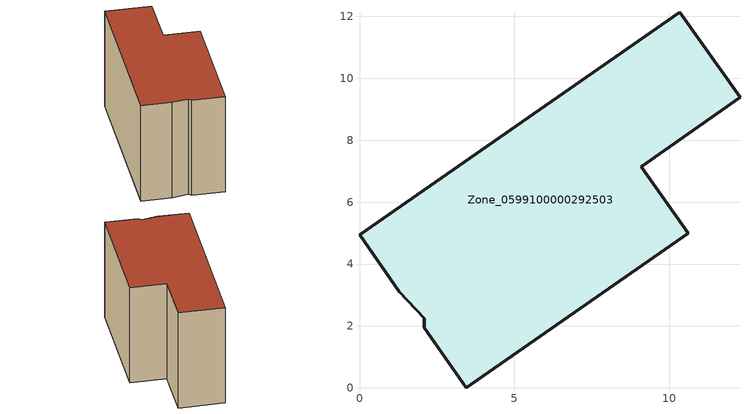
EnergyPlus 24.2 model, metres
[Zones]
Zone_0599100000292503
 floor ground (C_G): 2.1,2.24 1.28,3.11 0,4.94 10.35,12.14 12.29,9.39 9.1,7.14 10.62,4.99 3.45,0 2.09,1.95 z0
 wall outside (C_F): 3.45,0 10.62,4.99 9.1,7.14 12.29,9.39 10.35,12.14 0,4.94 1.28,3.11 2.1,2.24 2.09,1.95 3.45,0 z0:7.87
 roof outside (C_R): 1.28,3.11 2.1,2.24 2.09,1.95 3.45,0 10.62,4.99 9.1,7.14 12.29,9.39 10.35,12.14 0,4.94 z7.87
[BUILDING]
Pand.0599100000292503: North Axis=0; Terrain=City; Loads Convergence Tolerance Value=0.04; Temperature Convergence Tolerance Value=0.4; Solar Distribution=FullExterior; Maximum Number of Warmup Days=25; Minimum Number of Warmup Days=1
[Site:Location]
Rotterdam.The.Hague.AP_ZH_NLD Design_Conditions: Latitude=51.96; Longitude=4.45; Time Zone=1; Elevation=-4.5
[SITE:GROUNDTEMPERATURE:BUILDINGSURFACE]
18, 18, 18, 18, 18, 18, 18, 18, 18, 18, 18, 18
[MATERIAL] Thermal Absorptance=0.9; Solar Absorptance=0.7; Visible Absorptance=0.7
Name | Roughness | Thickness | Conductivity | Density | Specific Heat
G.TI.1975-1991 | MediumSmooth | 0.15 | 0.288461 | 540 | 1210
F.TI.1975-1991 | Rough | 0.3 | 0.230769 | 1920 | 840
R.TI.1975-1991 | MediumRough | 0.2 | 0.153846 | 1500 | 1000
[CONSTRUCTION]
C_G: G.TI.1975-1991
C_F: F.TI.1975-1991
C_R: R.TI.1975-1991
[ZONE]
Zone_0599100000292503: Type=1; Multiplier=1; Ceiling Height=Autocalculate; Volume=Autocalculate; Floor Area=autocalculate; Part of Total Floor Area=Yes
[ZONEINFILTRATION:DESIGNFLOWRATE]
Infil_Zone_0599100000292503: Zone or ZoneList or Space or SpaceList=Zone_0599100000292503; Schedule=AlwaysOn; Design Flow Rate Calculation Method=Flow/Area; Flow Rate per Floor Area=0.003; Constant Term Coefficient=1; Temperature Term Coefficient=0; Velocity Term Coefficient=0; Velocity Squared Term Coefficient=0
[HVACTEMPLATE:ZONE:IDEALLOADSAIRSYSTEM]
Zone_0599100000292503: Maximum Heating Supply Air Temperature=50; Minimum Cooling Supply Air Temperature=13; Maximum Heating Supply Air Humidity Ratio=0.0156; Minimum Cooling Supply Air Humidity Ratio=0.0077; Heating Limit=NoLimit; Cooling Limit=NoLimit; Dehumidification Control Type=ConstantSensibleHeatRatio; Cooling Sensible Heat Ratio=0.7; Dehumidification Setpoint=60; Humidification Control Type=None; Humidification Setpoint=30; Outdoor Air Method=None; Outdoor Air Flow Rate per Person=0.00944; Outdoor Air Flow Rate per Zone Floor Area=0; Outdoor Air Flow Rate per Zone=0; Demand Controlled Ventilation Type=None; Outdoor Air Economizer Type=NoEconomizer; Heat Recovery Type=None; Sensible Heat Recovery Effectiveness=0.7; Latent Heat Recovery Effectiveness=0.65
[ZONECONTROL:THERMOSTAT]
ThermostatControl_Zone_0599100000292503: Zone or ZoneList=Zone_0599100000292503; Control Type Schedule=DualSetpointControlType; Control 1=Thermostat_Zone_0599100000292503; Temperature Difference Between Cutout And Setpoint=0
[THERMOSTATSETPOINT:DUALSETPOINT]
Thermostat_Zone_0599100000292503: Heating Setpoint Temperature Schedule=HeatingSetpoint_Zone_0599100000292503; Cooling Setpoint Temperature Schedule=CoolingSetpoint_Zone_0599100000292503
[SCHEDULE:COMPACT]
HeatingSetpoint_Zone_0599100000292503: Through: 12/31, For: AllDays, Until: 24:00, 21
CoolingSetpoint_Zone_0599100000292503: Through: 12/31, For: AllDays, Until: 24:00, 24
DualSetpointControlType: Through: 12/31, For: AllDays, Until: 24:00, 4
AlwaysOn: Through: 12/31, For: AllDays, Until: 24:00, 1
